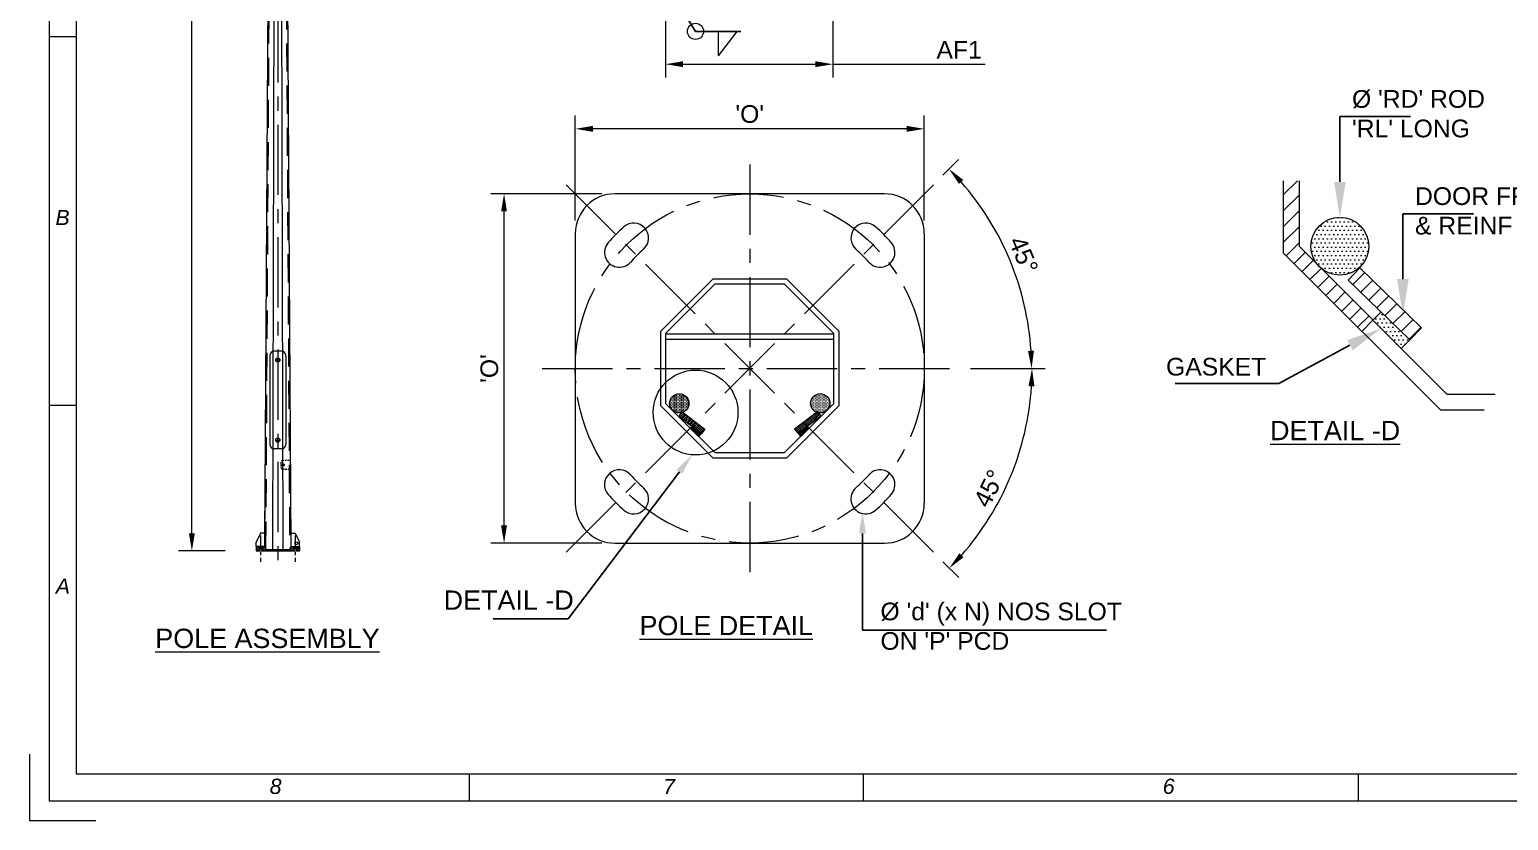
# Model space of a CAD drawing. Header units: millimetres. Extents: x 6174 to 6541, y 1782 to 2043.
# Drawn here: x 6174.4 to 6341.7, y 1782.4 to 1871.7 of the extents above; entities that cross this region are included whole.
import ezdxf
from ezdxf import colors
from ezdxf.entities.mleader import LeaderData, LeaderLine
from ezdxf.math import Vec2, Vec3

# ---------------------------------------------------------------- set-up
doc = ezdxf.new("R2010")
doc.units = ezdxf.units.MM
doc.linetypes.add('CENTER', pattern=[50.8, 31.75, -6.35, 6.35, -6.35])
doc.linetypes.add('HIDDEN', pattern=[9.525, 6.35, -3.175])
doc.layers.add('center', color=7, linetype='CENTER', lineweight=5)
doc.layers.add('T', color=7, linetype='Continuous')
doc.styles.get("Standard").update_dxf_attribs({"font": 'arial.ttf'})
doc.dimstyles.new('ISO-25', dxfattribs={"dimtxt": 2, "dimasz": 2, "dimexe": 1.5, "dimexo": 1.5, "dimtad": 1, "dimtxsty": 'Standard', "dimcen": 1, "dimadec": 0, "dimazin": 0, "dimtfac": 1, "dimtmove": 0, "dimatfit": 3, "dimfxl": 1, "dimlwd": 5, "dimlwe": 5, "dimarcsym": 0})
pattern_1 = [(0, (-612.5216, 867.9661), (0.238125, 0.47625), [0, -0.47625])]

# ---------------------------------------------------------------- blocks, each defined once
blk = doc.blocks.new('*D2')
at = {"color": 0, "lineweight": 5, "transparency": 16777216}
for p, q in [((6236.15, 1850.16), (6236.15, 1862)), ((6275.62, 1850.16), (6275.62, 1862)), ((6273.62, 1860.5), (6238.15, 1860.5))]:
    blk.add_line(p, q, dxfattribs=at)
at = {"color": 0, "lineweight": 9, "transparency": 16777216}
for points in [[(6238.15, 1860.83), (6238.15, 1860.16), (6236.15, 1860.5)], [(6273.62, 1860.83), (6273.62, 1860.16), (6275.62, 1860.5)]]:
    blk.add_solid(points, dxfattribs=at)
at = {"layer": 'Defpoints', "color": 0, "lineweight": 9, "transparency": 16777216}
for p in [(6236.15, 1860.5), (6236.15, 1848.66), (6275.62, 1848.66)]:
    blk.add_point(p, dxfattribs=at)
at = {"color": 0, "lineweight": 5, "transparency": 16777216, "insert": (6255.88, 1862.16), "char_height": 2, "attachment_point": 5}
blk.add_mtext("'O'", dxfattribs=at)
blk = doc.blocks.new('*D3')
at = {"color": 0, "lineweight": 5, "transparency": 16777216}
for p, q in [((6239.15, 1853.16), (6226.6, 1853.16)), ((6228.1, 1815.69), (6228.1, 1851.16)), ((6239.15, 1813.69), (6226.6, 1813.69))]:
    blk.add_line(p, q, dxfattribs=at)
at = {"color": 0, "lineweight": 9, "transparency": 16777216}
for points in [[(6227.76, 1851.16), (6228.43, 1851.16), (6228.1, 1853.16)], [(6227.76, 1815.69), (6228.43, 1815.69), (6228.1, 1813.69)]]:
    blk.add_solid(points, dxfattribs=at)
at = {"layer": 'Defpoints', "color": 0, "lineweight": 9, "transparency": 16777216}
for p in [(6228.1, 1853.16), (6240.65, 1853.16), (6240.65, 1813.69)]:
    blk.add_point(p, dxfattribs=at)
at = {"color": 0, "lineweight": 5, "transparency": 16777216, "insert": (6226.44, 1833.42), "char_height": 2, "attachment_point": 5, "rotation": 90}
blk.add_mtext("'O'", dxfattribs=at)
blk = doc.blocks.new('*D9')
at = {"color": 0, "lineweight": 5, "transparency": 16777216}
for p, q in [((6246.35, 1874.81), (6246.35, 1866.3)), ((6265.29, 1874.81), (6265.29, 1866.3)), ((6248.35, 1867.8), (6263.29, 1867.8)), ((6265.29, 1867.8), (6282.49, 1867.8))]:
    blk.add_line(p, q, dxfattribs=at)
at = {"color": 0, "lineweight": 9, "transparency": 16777216}
for points in [[(6248.35, 1868.14), (6248.35, 1867.47), (6246.35, 1867.8)], [(6263.29, 1868.14), (6263.29, 1867.47), (6265.29, 1867.8)]]:
    blk.add_solid(points, dxfattribs=at)
at = {"layer": 'Defpoints', "color": 0, "lineweight": 9, "transparency": 16777216}
for p in [(6246.35, 1876.31), (6265.29, 1876.31), (6265.29, 1867.8)]:
    blk.add_point(p, dxfattribs=at)
at = {"color": 0, "lineweight": 5, "transparency": 16777216, "insert": (6279.56, 1869.43), "char_height": 2, "attachment_point": 5}
blk.add_mtext('AF1', dxfattribs=at)
blk = doc.blocks.new('*D10')
at = {"color": 0, "lineweight": 5, "transparency": 16777216}
for p, q in [((6277.71, 1855.25), (6279.48, 1857.02)), ((6280.85, 1833.42), (6289.25, 1833.42))]:
    blk.add_line(p, q, dxfattribs=at)
blk.add_arc((6255.88, 1833.42), 31.87, 3.5964, 41.4014, dxfattribs=at)
at = {"color": 0, "lineweight": 9, "transparency": 16777216}
for points in [[(6279.54, 1854.27), (6280.03, 1854.73), (6278.42, 1855.96)], [(6288.02, 1835.43), (6287.35, 1835.41), (6287.75, 1833.42)]]:
    blk.add_solid(points, dxfattribs=at)
at = {"layer": 'Defpoints', "color": 0, "lineweight": 9, "transparency": 16777216}
for p in [(6276.65, 1854.19), (6286.66, 1841.67), (6232.41, 1833.42), (6279.35, 1833.42), (6235.11, 1812.65)]:
    blk.add_point(p, dxfattribs=at)
at = {"color": 0, "lineweight": 5, "transparency": 16777216, "insert": (6286.84, 1846.25), "char_height": 2, "attachment_point": 5, "rotation": 292.4989}
blk.add_mtext('45°', dxfattribs=at)
blk = doc.blocks.new('*D11')
at = {"color": 0, "lineweight": 5, "transparency": 16777216}
for p, q in [((6280.85, 1833.42), (6289.3, 1833.42)), ((6277.71, 1811.59), (6279.51, 1809.8))]:
    blk.add_line(p, q, dxfattribs=at)
blk.add_arc((6255.88, 1833.42), 31.92, 318.5932, 356.409, dxfattribs=at)
at = {"color": 0, "lineweight": 9, "transparency": 16777216}
for points in [[(6287.4, 1831.43), (6288.07, 1831.41), (6287.8, 1833.42)], [(6280.06, 1812.09), (6279.58, 1812.54), (6278.45, 1810.86)]]:
    blk.add_solid(points, dxfattribs=at)
at = {"layer": 'Defpoints', "color": 0, "lineweight": 9, "transparency": 16777216}
for p in [(6235.11, 1854.19), (6232.41, 1833.42), (6279.35, 1833.42), (6286.71, 1825.16), (6276.65, 1812.65)]:
    blk.add_point(p, dxfattribs=at)
at = {"color": 0, "lineweight": 5, "transparency": 16777216, "insert": (6282.95, 1819.87), "char_height": 2, "attachment_point": 5, "rotation": 63.41}
blk.add_mtext('45°', dxfattribs=at)
blk = doc.blocks.new('*D24')
at = {"color": 0, "lineweight": 5, "transparency": 16777216}
for p, q in [((6200.66, 1998.73), (6191.3, 1998.73)), ((6192.8, 1814.81), (6192.8, 1996.73)), ((6196.55, 1812.81), (6191.3, 1812.81))]:
    blk.add_line(p, q, dxfattribs=at)
at = {"color": 0, "lineweight": 9, "transparency": 16777216}
for points in [[(6192.46, 1996.73), (6193.13, 1996.73), (6192.8, 1998.73)], [(6192.46, 1814.81), (6193.13, 1814.81), (6192.8, 1812.81)]]:
    blk.add_solid(points, dxfattribs=at)
at = {"layer": 'Defpoints', "color": 0, "lineweight": 9, "transparency": 16777216}
for p in [(6192.8, 1998.73), (6202.16, 1998.73), (6198.05, 1812.81)]:
    blk.add_point(p, dxfattribs=at)
at = {"color": 0, "lineweight": 5, "transparency": 16777216, "insert": (6191.17, 1905.77), "char_height": 2, "attachment_point": 5, "rotation": 90}
blk.add_mtext('H', dxfattribs=at)
blk = doc.blocks.new('name plate')
at = {"lineweight": 9}
for p, q in [((6176.62, 1870.98), (6179.67, 1870.98)), ((6176.62, 1829.31), (6179.67, 1829.31)), ((6224.17, 1784.6), (6224.17, 1787.65)), ((6268.69, 1787.65), (6268.69, 1784.6)), ((6324.64, 1787.65), (6324.64, 1784.6))]:
    blk.add_line(p, q, dxfattribs=at)
at = {"color": 1, "lineweight": 20}
for p, q in [((6174.42, 1789.89), (6174.42, 1782.39)), ((6174.42, 1782.39), (6181.92, 1782.39))]:
    blk.add_line(p, q, dxfattribs=at)
at = {"lineweight": 9}
for points in [[(6176.62, 1784.6), (6538.83, 1784.6), (6538.83, 2040.71), (6176.62, 2040.71)], [(6179.67, 1787.65), (6535.78, 1787.65), (6535.78, 2037.67), (6179.67, 2037.67)]]:
    blk.add_lwpolyline(points, close=True, dxfattribs=at)
at = {"layer": 'T', "lineweight": 9, "char_height": 1.7248, "attachment_point": 7}
for s, insert in [('{\\fArial|b0|i1|c0|p18;B}', (6177.34, 1849.65)), ('{\\fArial|b0|i1|c0|p18;A}', (6177.38, 1808)), ('{\\fArial|b0|i1|c0|p18;8}', (6201.57, 1785.36)), ('{\\fArial|b0|i1|c0|p18;7}', (6246.07, 1785.36)), ('{\\fArial|b0|i1|c0|p18;6}', (6302.56, 1785.36))]:
    blk.add_mtext(s, dxfattribs=dict(at, insert=insert))
blk = doc.blocks.new('*U26')
at = {"color": 0, "lineweight": 9}
for radius in [21.42, 18.05]:
    blk.add_arc((13.93, -13.93), radius, 131.6554, 138.349, dxfattribs=at)
at = {"lineweight": 9}
for centre, start, end in [((0.81, 0.81), 311.6554, 131.6554), ((-0.81, -0.81), 138.349, 318.349)]:
    blk.add_arc(centre, 1.68, start, end, dxfattribs=at)
blk = doc.blocks.new('*U27')
at = {"color": 0, "linetype": 'ByBlock', "lineweight": -2, "transparency": 16777216}
blk.add_blockref('*U26', (6241.95, 1847.35), dxfattribs=at)
for p, rotation in [((6269.81, 1847.35), 269.9999999999999), ((6241.95, 1819.49), 89.99999999999997), ((6269.81, 1819.49), 180)]:
    blk.add_blockref('*U26', p, dxfattribs=dict(at, rotation=rotation))

msp = doc.modelspace()

# ---------------------------------------------------------------- hatches: boundary and pattern name
at = {"lineweight": 9}
h = msp.add_hatch(dxfattribs=at)
h.set_pattern_fill('ANSI31', color=256, scale=0.4, angle=-1e-14)
h.paths.add_polyline_path([(6320.441, 1844.789, -0.0287833), (6320.175, 1845.055), (6318.001, 1847.228), (6318, 1854.618), (6316.218, 1854.618), (6316.218, 1846.492), (6325.096, 1837.614), (6326.358, 1838.873)])
h.paths.add_polyline_path([(6324.888, 1844.796), (6323.545, 1843.413), (6330.506, 1836.651), (6331.849, 1838.035)])
h = msp.add_hatch(dxfattribs=at)
h.set_pattern_fill('DOTS', color=256, scale=0.3)
h.set_pattern_definition(pattern_1)
h.paths.add_polyline_path([(6325.882, 1847.229, 1), (6319.347, 1847.229, 0.1840161), (6320.175, 1845.055), (6320.441, 1844.789, 0.6475379)])
h = msp.add_hatch(dxfattribs=at)
h.set_pattern_fill('DOTS', color=256, scale=0.3)
h.set_pattern_definition(pattern_1)
h.paths.add_polyline_path([(6327.261, 1839.803), (6326.358, 1838.873), (6329.543, 1835.688), (6330.506, 1836.651)])
h = msp.add_hatch(dxfattribs=at)
h.set_pattern_fill('DOTS', color=256, scale=0.1, angle=-1e-14)
h.paths.add_polyline_path([(6248.999, 1829.483, 1), (6246.821, 1829.483, 0.1840161), (6247.097, 1828.758), (6247.185, 1828.67, 0.6475379)])
h = msp.add_hatch(dxfattribs=at)
h.set_pattern_fill('DOTS', color=256, scale=0.1, angle=-1e-14)
h.paths.add_polyline_path([(6262.765, 1829.483, -1), (6264.943, 1829.483, -0.1840161), (6264.667, 1828.758), (6264.578, 1828.67, -0.6475379)])
h = msp.add_hatch(dxfattribs=at)
h.set_pattern_fill('ANSI31', color=256, scale=0.05, angle=-1e-14)
h.paths.add_polyline_path([(6248.238, 1828.539), (6247.848, 1828.028), (6249.345, 1826.887), (6249.804, 1827.345)])
h.paths.add_polyline_path([(6249.804, 1827.345), (6249.157, 1826.699), (6250.105, 1825.751), (6250.42, 1826.067), (6250.81, 1826.578)])
h.paths.add_polyline_path([(6249.346, 1826.886), (6249.158, 1826.698), (6250.105, 1825.751), (6250.42, 1826.067)], flags=16)
h = msp.add_hatch(dxfattribs=at)
h.set_pattern_fill('ANSI31', color=256, scale=0.05, angle=-1e-14)
h.paths.add_polyline_path([(6263.526, 1828.539), (6263.916, 1828.028), (6262.419, 1826.887), (6261.96, 1827.345)])
h.paths.add_polyline_path([(6261.96, 1827.345), (6262.607, 1826.699), (6261.659, 1825.751), (6261.344, 1826.067), (6260.954, 1826.578)])
h.paths.add_polyline_path([(6262.418, 1826.886), (6262.606, 1826.698), (6261.659, 1825.751), (6261.344, 1826.067)], flags=16)
h = msp.add_hatch(color=256, dxfattribs=at)
h.dxf.hatch_style = 1
h.paths.add_polyline_path([(6249.346, 1826.886), (6249.158, 1826.698), (6250.105, 1825.751), (6250.42, 1826.067)])
h = msp.add_hatch(color=256, dxfattribs=at)
h.dxf.hatch_style = 1
h.paths.add_polyline_path([(6262.606, 1826.698), (6262.418, 1826.886), (6261.344, 1826.067), (6261.659, 1825.751)])
h = msp.add_hatch(dxfattribs=at)
h.set_pattern_fill('ANSI31', color=256, scale=0.05, angle=-1e-14)
h.paths.add_polyline_path([(6200.404, 1813.313), (6200.049, 1813.313), (6200.049, 1812.813), (6200.404, 1812.813)])
h = msp.add_hatch(dxfattribs=at)
h.set_pattern_fill('ANSI31', color=256, scale=0.05, angle=-1e-14)
h.paths.add_polyline_path([(6201.049, 1813.313), (6200.695, 1813.313), (6200.695, 1812.813), (6202.512, 1812.813), (6202.512, 1812.974), (6201.171, 1812.974)])
h.paths.add_polyline_path([(6204.329, 1813.313), (6203.975, 1813.313), (6203.853, 1812.974), (6202.512, 1812.974), (6202.512, 1812.813), (6204.329, 1812.813)])
h = msp.add_hatch(dxfattribs=at)
h.set_pattern_fill('ANSI31', color=256, scale=0.05, angle=-1e-14)
h.paths.add_polyline_path([(6204.975, 1813.313), (6204.62, 1813.313), (6204.62, 1812.813), (6204.975, 1812.813)])

# ---------------------------------------------------------------- linework, layer by layer
for p, q in [((6201.049, 1813.313), (6202.162, 1998.73)), ((6201.962, 1812.974), (6202.364, 1998.731)), ((6202.655, 1998.733), (6203.079, 1812.974)), ((6202.862, 1998.73), (6203.975, 1813.313)), ((6324.888, 1844.796), (6323.545, 1843.413)), ((6324.888, 1844.796), (6331.849, 1838.035)), ((6323.545, 1843.413), (6330.506, 1836.651)), ((6326.358, 1838.873), (6327.261, 1839.803)), ((6325.096, 1837.614), (6326.358, 1838.873)), ((6331.849, 1838.035), (6330.506, 1836.651)), ((6330.506, 1836.651), (6329.543, 1835.688)), ((6248.238, 1828.539), (6247.848, 1828.028)), ((6247.848, 1828.028), (6250.42, 1826.067)), ((6248.238, 1828.539), (6250.81, 1826.578)), ((6263.526, 1828.539), (6260.954, 1826.578)), ((6263.916, 1828.028), (6261.344, 1826.067)), ((6263.526, 1828.539), (6263.916, 1828.028)), ((6249.158, 1826.698), (6249.346, 1826.887)), ((6250.105, 1825.751), (6249.158, 1826.698)), ((6250.81, 1826.578), (6250.42, 1826.067)), ((6260.954, 1826.578), (6261.344, 1826.067)), ((6261.659, 1825.751), (6262.606, 1826.698)), ((6262.606, 1826.698), (6262.417, 1826.887)), ((6250.42, 1826.067), (6250.105, 1825.751)), ((6261.344, 1826.067), (6261.659, 1825.751)), ((6201.049, 1813.313), (6201.049, 1817.313)), ((6201.049, 1813.313), (6201.049, 1816.313)), ((6200.549, 1814.813), (6200.049, 1813.813)), ((6201.049, 1814.813), (6200.549, 1814.813)), ((6203.975, 1814.813), (6204.475, 1814.813)), ((6204.475, 1814.813), (6204.975, 1813.813)), ((6200.049, 1813.313), (6200.049, 1813.813)), ((6201.049, 1813.313), (6200.049, 1813.313)), ((6200.049, 1813.313), (6200.049, 1812.813)), ((6201.049, 1813.313), (6200.049, 1813.313)), ((6201.049, 1813.313), (6200.049, 1813.313)), ((6200.049, 1812.813), (6204.975, 1812.813)), ((6200.404, 1813.313), (6200.404, 1812.813)), ((6200.695, 1813.313), (6200.695, 1812.813)), ((6201.049, 1813.313), (6201.171, 1812.974)), ((6201.171, 1812.974), (6203.853, 1812.974)), ((6203.975, 1813.313), (6203.853, 1812.974)), ((6203.975, 1813.313), (6204.975, 1813.313)), ((6204.329, 1813.313), (6204.329, 1812.813)), ((6204.62, 1813.313), (6204.62, 1812.813)), ((6204.975, 1813.313), (6204.975, 1813.813)), ((6204.975, 1813.313), (6204.975, 1812.813))]:
    msp.add_line(p, q, dxfattribs=at)
at = {"color": 4, "linetype": 'HIDDEN', "lineweight": 5, "ltscale": 0.5}
for p, q in [((6201.171, 1812.974), (6202.285, 1998.729)), ((6202.739, 1998.729), (6203.853, 1812.974))]:
    msp.add_line(p, q, dxfattribs=at)
at = {"color": 5, "lineweight": 5}
for q in [(6254.463, 1871.512), (6252.339, 1871.512)]:
    msp.add_line((6252.339, 1868.754), q, dxfattribs=at)
at = {"color": 0, "lineweight": 9}
for p, q in [((6271.116, 1853.155), (6240.648, 1853.155)), ((6236.148, 1848.655), (6236.148, 1818.19)), ((6275.616, 1848.655), (6275.616, 1818.19)), ((6246.372, 1837.345), (6265.392, 1837.345)), ((6246.372, 1836.751), (6265.392, 1836.751)), ((6240.648, 1813.69), (6271.116, 1813.69))]:
    msp.add_line(p, q, dxfattribs=at)
at = {"color": 5, "lineweight": 9}
for p, q in [((6201.603, 1834.869), (6201.603, 1824.841)), ((6202.921, 1835.369), (6202.103, 1835.369)), ((6203.421, 1834.869), (6203.421, 1824.841)), ((6202.921, 1824.341), (6202.103, 1824.341))]:
    msp.add_line(p, q, dxfattribs=at)
at = {"color": 4, "linetype": 'HIDDEN', "lineweight": 5, "ltscale": 0.03}
for p, q in [((6202.87, 1822.82), (6202.87, 1822.244)), ((6203.793, 1823.02), (6203.07, 1823.02)), ((6203.071, 1822.044), (6203.799, 1822.046))]:
    msp.add_line(p, q, dxfattribs=at)
at = {"lineweight": 9}
for points in [[(6316.218, 1854.618), (6316.218, 1846.492), (6333.974, 1828.736), (6338.928, 1828.736)], [(6318, 1854.618), (6318.001, 1847.228), (6334.715, 1830.517), (6340.188, 1830.518)]]:
    msp.add_lwpolyline(points, dxfattribs=at)
for points in [[(6245.778, 1829.238), (6251.697, 1823.319), (6260.067, 1823.319), (6265.986, 1829.238), (6265.986, 1837.608), (6260.067, 1843.527), (6251.697, 1843.527), (6245.778, 1837.608)], [(6246.372, 1829.483), (6251.943, 1823.913), (6259.822, 1823.913), (6265.392, 1829.484), (6265.392, 1837.363), (6259.82, 1842.933), (6251.942, 1842.933), (6246.372, 1837.361)]]:
    msp.add_lwpolyline(points, close=True, dxfattribs=at)
at = {"color": 5, "lineweight": 5}
for centre, radius in [((6249.747, 1871.512), 0.912), ((6249.751, 1828.448), 4.793)]:
    msp.add_circle(centre, radius, dxfattribs=at)
at = {"lineweight": 9}
for centre, radius in [((6322.614, 1847.229), 3.268), ((6247.91, 1829.483), 1.089), ((6263.854, 1829.483), 1.089), ((6204.613, 1813.674), 0.162)]:
    msp.add_circle(centre, radius, dxfattribs=at)
at = {"color": 5, "lineweight": 9}
for centre in [(6202.512, 1834.384), (6202.512, 1825.326)]:
    msp.add_circle(centre, 0.239, dxfattribs=at)
at = {"color": 4, "linetype": 'HIDDEN', "lineweight": 5, "ltscale": 0.5}
msp.add_circle((6203.12, 1822.522), 0.118, dxfattribs=at)
at = {"color": 0, "lineweight": 9}
for centre, start, end in [((6240.648, 1848.655), 90, 180), ((6271.116, 1848.655), 0, 90), ((6240.648, 1818.19), 180, 270), ((6271.116, 1818.19), 270, 0)]:
    msp.add_arc(centre, 4.5, start, end, dxfattribs=at)
at = {"color": 5, "lineweight": 9}
for centre, start, end in [((6202.103, 1834.869), 90, 180), ((6202.921, 1834.869), 0, 90), ((6202.103, 1824.841), 180, 270), ((6202.921, 1824.841), 270, 0)]:
    msp.add_arc(centre, 0.5, start, end, dxfattribs=at)
at = {"color": 4, "linetype": 'HIDDEN', "lineweight": 5, "ltscale": 0.03}
for centre, start, end in [((6203.07, 1822.82), 90, 180), ((6203.07, 1822.244), 180, 270.34378)]:
    msp.add_arc(centre, 0.2, start, end, dxfattribs=at)
at = {"layer": 'center', "color": 1, "linetype": 'CENTER', "lineweight": 5, "ltscale": 0.25}
for p, q in [((6202.512, 2000.663), (6202.512, 1811.563)), ((6255.882, 1856.459), (6255.882, 1810.387)), ((6235.112, 1854.191), (6276.652, 1812.655)), ((6276.652, 1854.191), (6235.112, 1812.655)), ((6232.414, 1833.423), (6279.349, 1833.423))]:
    msp.add_line(p, q, dxfattribs=at)
at = {"layer": 'center', "color": 1, "linetype": 'CENTER', "lineweight": 5, "ltscale": 0.5}
for p, q in [((6202.512, 1834.224), (6202.512, 1834.544)), ((6202.352, 1834.384), (6202.672, 1834.384)), ((6202.352, 1825.326), (6202.672, 1825.326)), ((6202.512, 1825.166), (6202.512, 1825.486))]:
    msp.add_line(p, q, dxfattribs=at)
at = {"layer": 'center', "color": 1, "linetype": 'CENTER', "lineweight": 5, "ltscale": 0.05}
for p, q in [((6200.549, 1814.563), (6200.549, 1811.563)), ((6204.475, 1814.563), (6204.475, 1811.563))]:
    msp.add_line(p, q, dxfattribs=at)
at = {"layer": 'center', "color": 1, "linetype": 'CENTER', "lineweight": 5, "ltscale": 0.25}
msp.add_circle((6255.882, 1833.423), 19.734, dxfattribs=at)

# ---------------------------------------------------------------- block references
at = {"lineweight": 9}
for name, p in [('name plate', (0.027, -0.03)), ('*U27', (0, 0))]:
    msp.add_blockref(name, p, dxfattribs=at)

# ---------------------------------------------------------------- texts
at = {"color": 5, "lineweight": 5}
for s, width, insert, char_height, attachment_point in [("%%C 'RD' ROD\\P'RL' LONG", 27.23595, (6323.984, 1864.876), 2, 1), ('DOOR FRAME\\P& REINF (RF)', 27.23595, (6331.109, 1853.898), 2, 1), ('GASKET', 11.79497, (6314.288, 1832.595), 2, 9), ('DETAIL -D', 27.23595, (6221.269, 1808.343), 2.178, 1), ("%%C 'd' (x N) NOS SLOT ON 'P' PCD", 30.70879, (6270.663, 1806.975), 2, 1)]:
    msp.add_mtext_dynamic_manual_height_columns(s, width=width, gutter_width=12.5, heights=[0], dxfattribs=dict(at, insert=insert, char_height=char_height, attachment_point=attachment_point))
at = {"lineweight": 9, "char_height": 2.178, "attachment_point": 1}
for s, width, insert in [('{\\LDETAIL -D}', 27.23595, (6314.722, 1827.502)), ('{\\LPOLE DETAIL}', 33.54817, (6243.418, 1805.471)), ('{\\LPOLE ASSEMBLY}', 41.49659, (6188.66, 1804.02))]:
    msp.add_mtext_dynamic_manual_height_columns(s, width=width, gutter_width=12.5, heights=[0], dxfattribs=dict(at, insert=insert))

# ---------------------------------------------------------------- dimensions: what is measured, and where the dimension line sits
at = {"color": 5, "lineweight": 5}
for base, p1, p2, text, picture, middle in [((6192.797, 1998.73), (6198.049, 1812.813), (6202.162, 1998.73), 'H', '*D24', (6191.172, 1905.771)), ((6228.096, 1853.155), (6240.648, 1813.69), (6240.648, 1853.155), "'O'", '*D3', (6226.436, 1833.423))]:
    dim = msp.add_linear_dim(base=base, p1=p1, p2=p2, angle=90, text=text, dimstyle='ISO-25', dxfattribs=at)
    dim.commit()
    dim.dimension.update_dxf_attribs({"geometry": picture, "text_midpoint": middle})
dim = msp.add_linear_dim(base=(6265.294, 1867.805), p1=(6246.347, 1876.312), p2=(6265.294, 1876.312), text='AF1', dimstyle='ISO-25', dxfattribs=at)
dim.commit()
dim.dimension.update_dxf_attribs({"geometry": '*D9', "text_midpoint": (6279.563, 1867.805), "dimtype": 160})
dim = msp.add_linear_dim(base=(6236.148, 1860.496), p1=(6275.616, 1848.655), p2=(6236.148, 1848.655), text="'O'", dimstyle='ISO-25', dxfattribs=at)
dim.commit()
dim.dimension.update_dxf_attribs({"geometry": '*D2', "text_midpoint": (6255.882, 1862.155)})
dim = msp.add_angular_dim_2l(base=(6286.664, 1841.671), line1=((6276.652, 1854.191), (6235.112, 1812.655)), line2=((6232.414, 1833.423), (6279.349, 1833.423)), dimstyle='ISO-25', dxfattribs=at)
dim.commit()
dim.dimension.update_dxf_attribs({"geometry": '*D10', "text_midpoint": (6286.841, 1846.246)})
dim = msp.add_angular_dim_2l(base=(6286.71, 1825.163), line1=((6232.414, 1833.423), (6279.349, 1833.423)), line2=((6235.112, 1854.191), (6276.652, 1812.655)), dimstyle='ISO-25', dxfattribs=at)
dim.commit()
dim.dimension.update_dxf_attribs({"geometry": '*D11', "text_midpoint": (6284.422, 1819.137), "dimtype": 162})

# ---------------------------------------------------------------- leaders
ml = msp.add_multileader_mtext('Standard', dxfattribs=at)
ml.set_content('', color=5)
ml.set_leader_properties()
ml.build(insert=Vec2(0, 0))
ml.multileader.update_dxf_attribs({"arrow_head_size": 2.56})
ctx = ml.context
ctx.base_point, ctx.char_height, ctx.arrow_head_size, ctx.landing_gap_size, ctx.plane_origin = Vec3(6254.867, 1871.512), 2.56, 2.56, 1.28, Vec3(6245.431, 1865.948)
notes = []
notes.append((ctx, [(0, (1, 1, 0), (6249.747, 1871.512), (1, 0), 5.12, [(0, [(6246.539, 1876.784)], 0, [])])]))
ctx.mtext.insert, ctx.mtext.flow_direction = Vec3(6256.147, 1872.792), 5
ml = msp.add_multileader_mtext('Standard', dxfattribs=at)
ml.set_content('', color=5)
ml.set_leader_properties()
ml.build(insert=Vec2(0, 0))
ctx = ml.context
ctx.base_point, ctx.plane_origin = Vec3(6330.614, 1861.883), Vec3(6322.614, 1850.496)
notes.append((ctx, [(0, (1, 1, 0), (6322.614, 1861.883), (1, 0), 8, [(0, [(6322.614, 1850.496)], 0, [])])]))
ctx.mtext.insert, ctx.mtext.flow_direction = Vec3(6332.614, 1863.883), 5
ml = msp.add_multileader_mtext('Standard', dxfattribs=at)
ml.set_content('', color=5)
ml.set_leader_properties()
ml.build(insert=Vec2(0, 0))
ctx = ml.context
ctx.base_point, ctx.plane_origin = Vec3(6337.739, 1850.904), Vec3(6329.739, 1839.518)
notes.append((ctx, [(0, (1, 1, 0), (6329.739, 1850.904), (1, 0), 8, [(0, [(6329.739, 1839.518)], 0, [])])]))
ctx.mtext.insert, ctx.mtext.flow_direction = Vec3(6339.739, 1852.904), 5
ml = msp.add_multileader_mtext('Standard', dxfattribs=at)
ml.set_content('', color=5)
ml.set_leader_properties()
ml.build(insert=Vec2(0, 0))
ctx = ml.context
ctx.base_point, ctx.plane_origin = Vec3(6299.973, 1831.731), Vec3(6315.7, 1843.117)
ctx.text_align_type = 2
notes.append((ctx, [(0, (1, 1, 0), (6315.7, 1831.731), (-1, 0), 11.727, [(0, [(6327.282, 1837.949)], 0, [])])]))
ctx.mtext.insert, ctx.mtext.alignment, ctx.mtext.flow_direction = Vec3(6301.973, 1833.731), 3, 5
ml = msp.add_multileader_mtext('Standard', dxfattribs=at)
ml.set_content('', color=5)
ml.set_leader_properties()
ml.build(insert=Vec2(0, 0))
ml.multileader.update_dxf_attribs({"arrow_head_size": 2.4})
ctx = ml.context
ctx.base_point, ctx.char_height, ctx.arrow_head_size, ctx.landing_gap_size, ctx.plane_origin = Vec3(6224.484, 1805.122), 2.4, 2.4, 1.2, Vec3(6243.802, 1816.558)
ctx.text_align_type = 2
notes.append((ctx, [(0, (1, 1, 0), (6235.349, 1805.122), (-1, 0), 8.465, [(0, [(6249.376, 1823.67)], 0, [])])]))
ctx.mtext.insert, ctx.mtext.alignment, ctx.mtext.flow_direction = Vec3(6225.684, 1806.322), 3, 5
ml = msp.add_multileader_mtext('Standard', dxfattribs=at)
ml.set_content('', color=5)
ml.set_leader_properties()
ml.build(insert=Vec2(0, 0))
ml.multileader.update_dxf_attribs({"dogleg_length": 8.465, "arrow_head_size": 2.4})
ctx = ml.context
ctx.base_point, ctx.char_height, ctx.arrow_head_size, ctx.landing_gap_size, ctx.plane_origin = Vec3(6296.232, 1803.875), 2.4, 2.4, 1.2, Vec3(6268.633, 1811.69)
ctx.text_align_type = 2
notes.append((ctx, [(0, (1, 1, 0), (6268.633, 1803.875), (1, 0), 27.6, [(0, [(6268.624, 1817.185)], 0, [])])]))
ctx.mtext.insert, ctx.mtext.alignment, ctx.mtext.flow_direction = Vec3(6297.432, 1805.075), 3, 5
for ctx, leaders in notes:
    for number, flags, end, landing, length, lines in leaders:
        leader = LeaderData()
        leader.index, (leader.has_last_leader_line, leader.has_dogleg_vector, leader.attachment_direction) = number, flags
        leader.last_leader_point, leader.dogleg_vector, leader.dogleg_length = Vec3(end), Vec3(landing), length
        for number, points, colour, breaks in lines:
            line = LeaderLine()
            line.index, line.vertices, line.color, line.breaks = number, Vec3.list(points), colors.encode_raw_color(colour), breaks
            leader.lines.append(line)
        ctx.leaders.append(leader)

doc.saveas('drawing.dxf')
